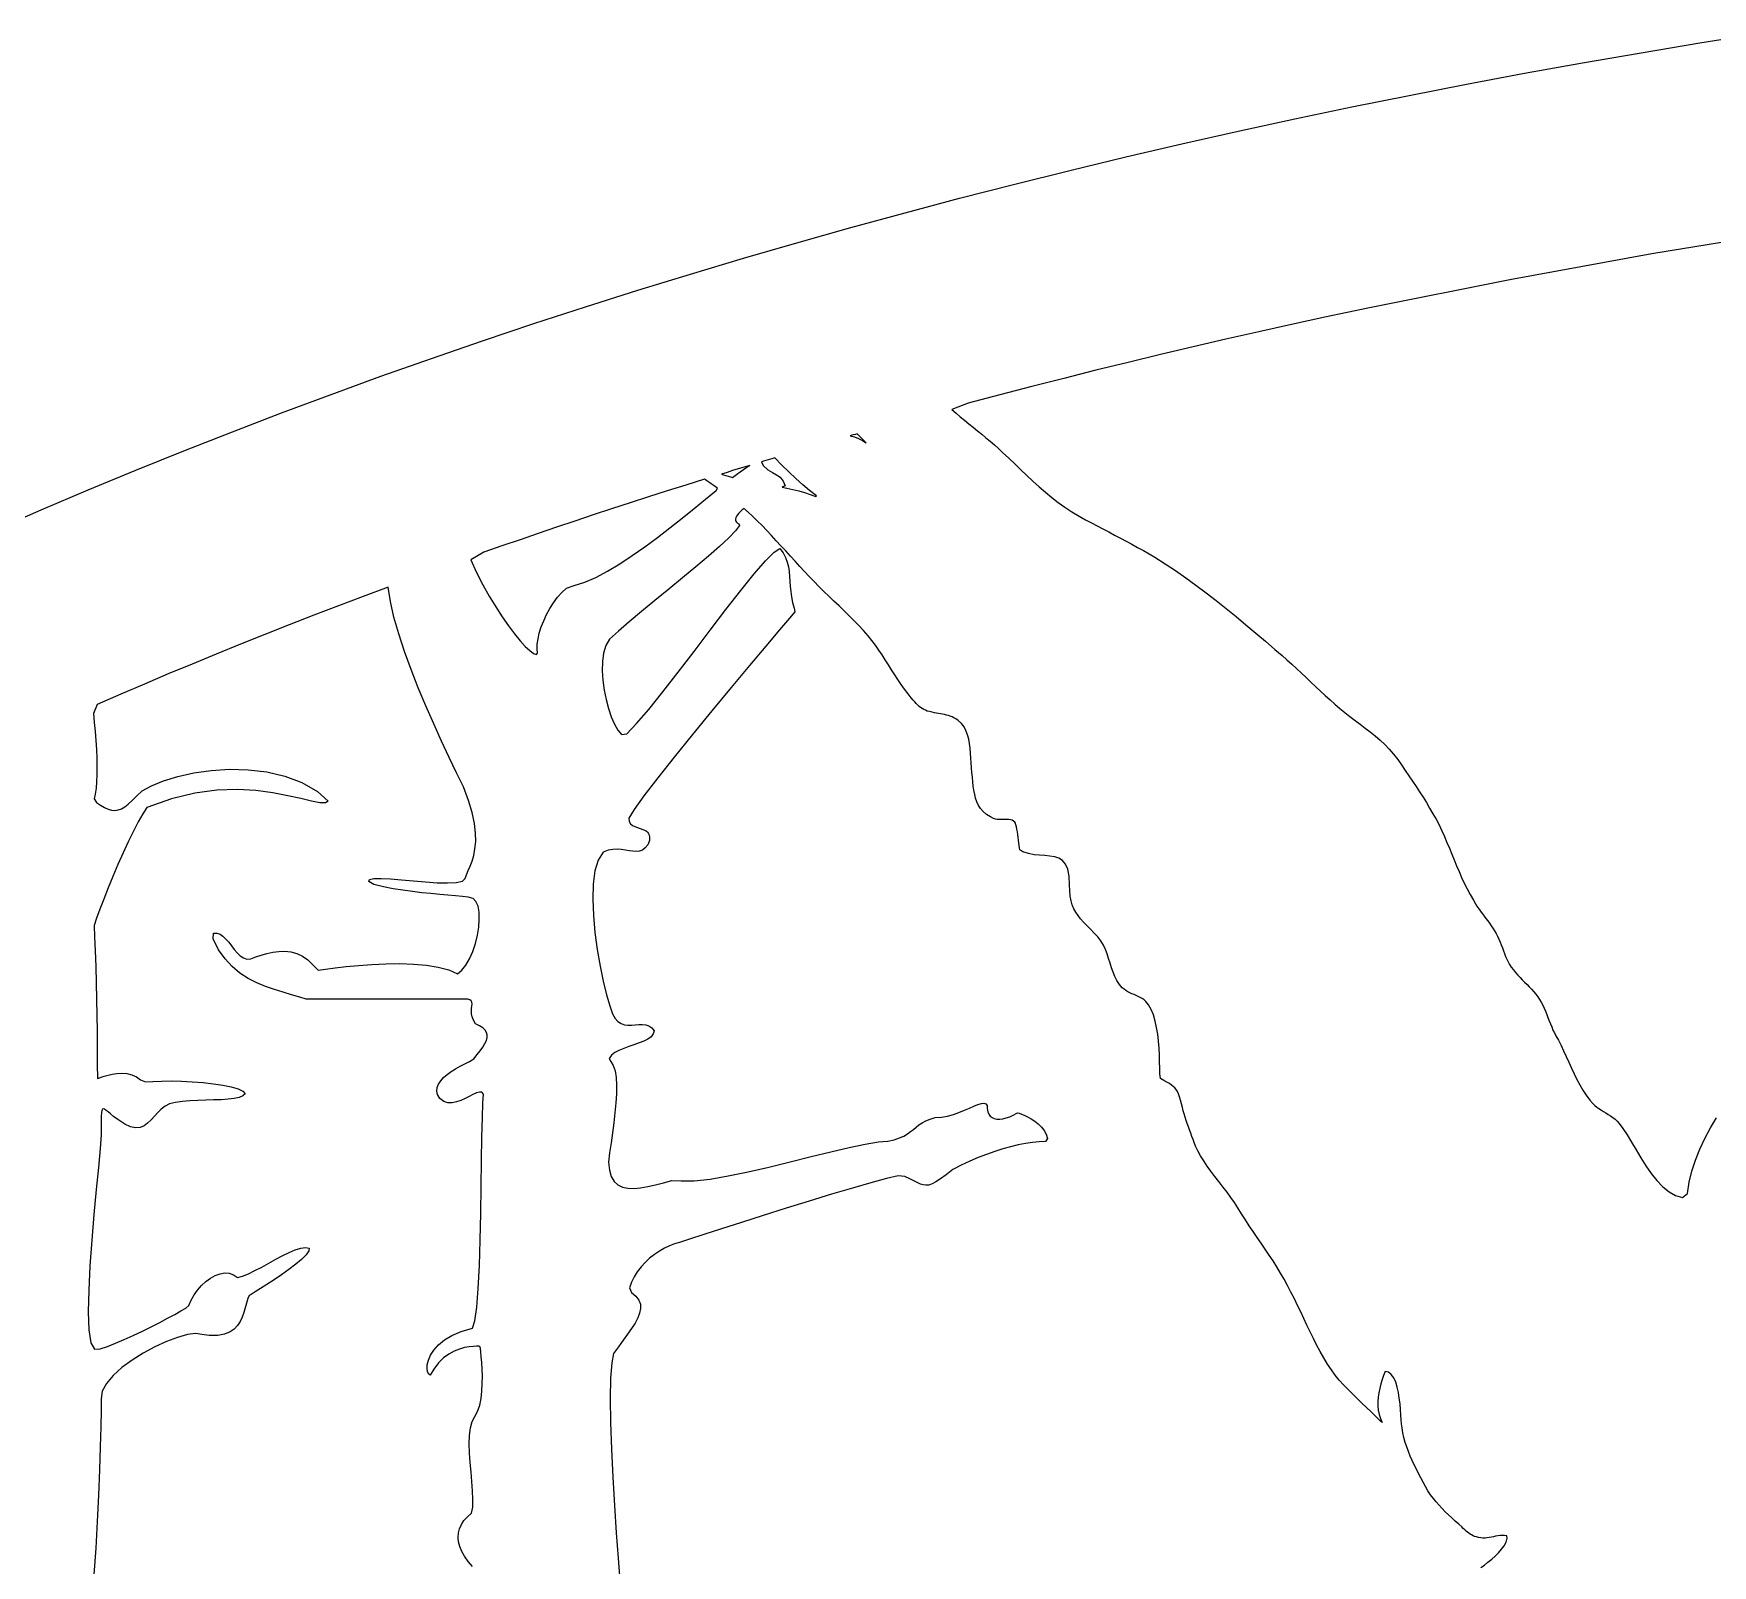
# Model space of a CAD drawing. Extents: x 0.4 to 24.4, y 0.6 to 12.6.
# Drawn here: x 4.534 to 8.713, y 8.482 to 12.296 of the extents above; entities that cross this region are included whole.
import ezdxf

# ---------------------------------------------------------------- set-up
doc = ezdxf.new("R2010")
doc.units = 0
doc.linetypes.add('0', pattern=[0])
doc.layers.add('1', color=7, linetype='0')

msp = doc.modelspace()

# ---------------------------------------------------------------- linework, layer by layer
at = {"layer": '1'}
for points in [[(4.436843, 11.059133), (4.55281, 11.109792), (4.669997, 11.159657), (4.788405, 11.208791), (4.908034, 11.257131), (5.028884, 11.304677), (5.150954, 11.351491), (5.274489, 11.397511), (5.398757, 11.442739), (5.524489, 11.487172), (5.651198, 11.530751), (5.779128, 11.573598), (5.908034, 11.615529), (6.038161, 11.656667), (6.169265, 11.697011), (6.301345, 11.73644), (6.434402, 11.775075), (6.568435, 11.812795), (6.703444, 11.849721), (6.839431, 11.885732), (6.976394, 11.920888), (7.114089, 11.955129), (7.252761, 11.988515), (7.392165, 12.020986), (7.532546, 12.052602), (7.673659, 12.083302), (7.815505, 12.113088), (7.958083, 12.141957), (8.101394, 12.169911), (8.245437, 12.19695), (8.390212, 12.223073), (8.53572, 12.248219), (8.681716, 12.27245), (8.828444, 12.295766)], [(8.919021, 11.805593), (8.562575, 11.747243), (8.209304, 11.683095), (7.85945, 11.613149), (7.748366, 11.589467), (7.665847, 11.571523), (7.583816, 11.553212), (7.502028, 11.534657), (7.42073, 11.515798), (7.339431, 11.496633), (7.25862, 11.477223), (7.178542, 11.457509), (7.098464, 11.437428), (7.018874, 11.417165), (6.939528, 11.396535), (6.860915, 11.3756), (6.8199, 11.359609), (6.830398, 11.350636), (6.840896, 11.341786), (6.851394, 11.333058), (6.862136, 11.324452), (6.872878, 11.315785), (6.883864, 11.307179), (6.894362, 11.298451), (6.90486, 11.289723), (6.915603, 11.280873), (6.926101, 11.27184), (6.93611, 11.262685), (6.946364, 11.253224), (6.961501, 11.238881), (6.976394, 11.224355), (6.99153, 11.209828), (7.006667, 11.195546), (7.021804, 11.181447), (7.037185, 11.167592), (7.05281, 11.154103), (7.068679, 11.141042), (7.084792, 11.12853), (7.101638, 11.116506), (7.118728, 11.105153), (7.13655, 11.094411), (7.152907, 11.085439), (7.167312, 11.077748), (7.181716, 11.070119), (7.19612, 11.062551), (7.210525, 11.054982), (7.225173, 11.047414), (7.239577, 11.039784), (7.254226, 11.032155), (7.268386, 11.024404), (7.282546, 11.016591), (7.296706, 11.008657), (7.31111, 11.0006), (7.325027, 10.992116), (7.350905, 10.975881), (7.376784, 10.958852), (7.402419, 10.941091), (7.427566, 10.922597), (7.452956, 10.903676), (7.477859, 10.884145), (7.502761, 10.864308), (7.527419, 10.844228), (7.551833, 10.823903), (7.576491, 10.803456), (7.600417, 10.78301), (7.624343, 10.762685), (7.641921, 10.747853), (7.654128, 10.73705), (7.666335, 10.726064), (7.678298, 10.715016), (7.690261, 10.703725), (7.702224, 10.692494), (7.713943, 10.681203), (7.725905, 10.669911), (7.737868, 10.658742), (7.749587, 10.647695), (7.761794, 10.63683), (7.773513, 10.626149), (7.78572, 10.615712), (7.798415, 10.605458), (7.81111, 10.595571), (7.823806, 10.585927), (7.836501, 10.576406), (7.849196, 10.566823), (7.861648, 10.557118), (7.873855, 10.547109), (7.886062, 10.536733), (7.897536, 10.525868), (7.908767, 10.514272), (7.919753, 10.501882), (7.930007, 10.488637), (7.939284, 10.474965), (7.948562, 10.461537), (7.957595, 10.44811), (7.966628, 10.434804), (7.975661, 10.421437), (7.98445, 10.408132), (7.992995, 10.394765), (8.00154, 10.381276), (8.009353, 10.367543), (8.017409, 10.353749), (8.025466, 10.339772), (8.03279, 10.325551), (8.039626, 10.310964), (8.046218, 10.296681), (8.052566, 10.282216), (8.058669, 10.267751), (8.064528, 10.253224), (8.070388, 10.238637), (8.076491, 10.224111), (8.082595, 10.209584), (8.088943, 10.195058), (8.095534, 10.180776), (8.102614, 10.166371), (8.109939, 10.15215), (8.118239, 10.138051), (8.123366, 10.129323), (8.127273, 10.123097), (8.131667, 10.116994), (8.135818, 10.110951), (8.140456, 10.104909), (8.144851, 10.098927), (8.149245, 10.092946), (8.153884, 10.086904), (8.158278, 10.080861), (8.162673, 10.074636), (8.166823, 10.068532), (8.17073, 10.062123), (8.174636, 10.055593), (8.178542, 10.04839), (8.18196, 10.041188), (8.18489, 10.033986), (8.187819, 10.026845), (8.190505, 10.019765), (8.192946, 10.012624), (8.195388, 10.005544), (8.198562, 9.998586), (8.201491, 9.991628), (8.204665, 9.984792), (8.208571, 9.978078), (8.212722, 9.971303), (8.217849, 9.964589), (8.22322, 9.958119), (8.228591, 9.951833), (8.23445, 9.94579), (8.240066, 9.93987), (8.245925, 9.934072), (8.251784, 9.928212), (8.2574, 9.922353), (8.263015, 9.916493), (8.26863, 9.910451), (8.273757, 9.904225), (8.27864, 9.897634), (8.283278, 9.890981), (8.287429, 9.884084), (8.291091, 9.876821), (8.294753, 9.869435), (8.297927, 9.861745), (8.301101, 9.853993), (8.30403, 9.846181), (8.307204, 9.838368), (8.310134, 9.830556), (8.313308, 9.822804), (8.316482, 9.815175), (8.320144, 9.807912), (8.323806, 9.80071), (8.329909, 9.789601), (8.336501, 9.776723), (8.342849, 9.763234), (8.349196, 9.749257), (8.355544, 9.734975), (8.362136, 9.720571), (8.368972, 9.706227), (8.375808, 9.692128), (8.383132, 9.678334), (8.3907, 9.66509), (8.399001, 9.652577), (8.40779, 9.64092), (8.415359, 9.632009), (8.420241, 9.62737), (8.425612, 9.623219), (8.430984, 9.619374), (8.436843, 9.615712), (8.442458, 9.612233), (8.448318, 9.608754), (8.454177, 9.605214), (8.459792, 9.601552), (8.465407, 9.597463), (8.471023, 9.59319), (8.47615, 9.588246), (8.481277, 9.582814), (8.490554, 9.57018), (8.501296, 9.554067), (8.512038, 9.536), (8.523513, 9.516713), (8.535476, 9.496755), (8.547927, 9.476979), (8.56111, 9.457936), (8.575027, 9.440419), (8.589675, 9.424916), (8.6053, 9.412221), (8.621657, 9.403005), (8.638991, 9.398122), (8.651198, 9.408315), (8.655593, 9.436269), (8.662429, 9.463979), (8.671218, 9.491384), (8.68196, 9.518483), (8.694655, 9.545156), (8.708327, 9.57134), (8.723464, 9.596852)], [(8.13655, 8.477162), (8.145583, 8.483327), (8.154616, 8.490163), (8.163894, 8.497487), (8.172683, 8.505422), (8.180984, 8.513783), (8.188552, 8.522511), (8.194655, 8.531423), (8.199538, 8.540578), (8.202712, 8.549855), (8.201491, 8.555654), (8.195876, 8.556447), (8.190261, 8.55663), (8.184646, 8.556386), (8.179275, 8.555715), (8.173659, 8.554799), (8.168288, 8.553761), (8.163161, 8.552663), (8.15779, 8.551625), (8.152175, 8.550893), (8.147292, 8.550405), (8.141921, 8.550344), (8.13655, 8.550893), (8.130935, 8.55193), (8.125808, 8.553151), (8.121413, 8.554616), (8.117507, 8.556203), (8.113845, 8.558034), (8.110183, 8.560109), (8.107009, 8.562428), (8.103835, 8.564992), (8.100417, 8.567922), (8.096755, 8.571095), (8.093093, 8.574574), (8.089187, 8.578542), (8.082107, 8.584706), (8.073073, 8.592641), (8.064528, 8.600453), (8.056228, 8.608266), (8.048171, 8.616017), (8.040359, 8.623952), (8.03279, 8.632009), (8.025466, 8.64037), (8.01863, 8.649098), (8.01155, 8.658315), (8.005202, 8.668019), (7.999099, 8.678456), (7.992995, 8.689504), (7.98738, 8.700246), (7.982009, 8.711049), (7.976394, 8.721791), (7.971023, 8.732717), (7.965896, 8.743642), (7.961013, 8.754689), (7.956618, 8.765859), (7.952224, 8.77715), (7.948318, 8.788686), (7.945144, 8.800405), (7.942702, 8.812367), (7.940749, 8.824697), (7.939528, 8.834767), (7.938796, 8.84496), (7.938064, 8.856984), (7.937087, 8.870229), (7.935622, 8.884328), (7.933913, 8.898671), (7.931716, 8.912831), (7.928786, 8.92632), (7.92488, 8.938649), (7.920241, 8.949269), (7.913894, 8.957753), (7.907058, 8.963552), (7.898757, 8.964955), (7.894851, 8.955129), (7.891189, 8.944875), (7.888015, 8.934194), (7.885329, 8.923329), (7.882888, 8.912282), (7.881423, 8.901174), (7.880446, 8.890126), (7.880446, 8.879201), (7.881667, 8.868459), (7.883864, 8.857961), (7.887038, 8.848012), (7.891189, 8.838368), (7.88655, 8.842336), (7.875564, 8.853444), (7.864089, 8.864369), (7.852614, 8.875295), (7.840896, 8.88622), (7.829421, 8.897145), (7.817946, 8.908376), (7.806472, 8.91985), (7.795241, 8.931508), (7.784499, 8.943654), (7.774489, 8.956288), (7.764724, 8.96935), (7.755202, 8.983449), (7.745681, 8.999196), (7.736892, 9.015126), (7.728103, 9.031178), (7.720046, 9.047414), (7.711745, 9.063771), (7.703933, 9.08019), (7.69612, 9.096669), (7.688552, 9.113271), (7.680495, 9.12975), (7.672683, 9.146291), (7.664138, 9.16277), (7.655837, 9.17925), (7.647048, 9.194997), (7.638259, 9.210256), (7.628982, 9.225392), (7.61946, 9.240224), (7.609694, 9.254994), (7.599929, 9.269582), (7.589919, 9.284169), (7.580153, 9.298757), (7.570144, 9.313344), (7.560378, 9.327992), (7.550612, 9.342824), (7.541091, 9.357778), (7.532058, 9.372426), (7.523513, 9.385427), (7.51448, 9.398488), (7.504958, 9.41155), (7.494948, 9.424611), (7.484939, 9.437673), (7.474685, 9.450734), (7.464919, 9.463674), (7.455642, 9.47643), (7.447097, 9.489125), (7.439284, 9.501698), (7.432204, 9.514028), (7.426833, 9.526113), (7.423415, 9.534841), (7.420485, 9.542592), (7.417556, 9.550466), (7.414626, 9.5584), (7.411696, 9.566335), (7.408767, 9.57433), (7.405837, 9.582326), (7.403152, 9.590322), (7.400466, 9.598378), (7.398269, 9.606313), (7.395827, 9.614308), (7.393874, 9.622182), (7.391677, 9.631032), (7.388991, 9.64092), (7.38655, 9.64922), (7.384109, 9.656117), (7.381423, 9.661977), (7.378493, 9.666799), (7.375075, 9.67101), (7.371169, 9.674733), (7.36653, 9.678273), (7.361403, 9.681752), (7.355056, 9.685475), (7.347976, 9.689565), (7.339675, 9.694448), (7.337722, 9.706044), (7.337478, 9.720387), (7.337234, 9.736012), (7.336745, 9.752614), (7.336013, 9.769765), (7.334548, 9.787221), (7.332595, 9.804494), (7.329665, 9.821401), (7.326247, 9.837514), (7.321853, 9.85259), (7.316237, 9.866261), (7.309646, 9.87798), (7.30281, 9.885976), (7.298415, 9.889943), (7.293777, 9.8933), (7.289138, 9.89623), (7.284011, 9.898793), (7.278884, 9.901113), (7.273513, 9.903432), (7.268142, 9.905568), (7.263015, 9.90801), (7.257888, 9.910512), (7.253005, 9.913381), (7.24861, 9.916738), (7.244216, 9.920522), (7.237136, 9.9287), (7.230788, 9.938222), (7.225661, 9.948415), (7.221267, 9.959157), (7.21736, 9.970265), (7.213698, 9.981557), (7.21028, 9.993154), (7.206374, 10.004506), (7.202224, 10.015798), (7.197097, 10.026662), (7.190993, 10.037099), (7.183669, 10.046865), (7.174392, 10.056508), (7.16487, 10.066152), (7.155837, 10.075063), (7.14778, 10.083486), (7.140456, 10.091664), (7.134109, 10.099843), (7.128493, 10.108144), (7.12361, 10.116994), (7.119704, 10.126576), (7.116775, 10.136952), (7.114577, 10.14861), (7.113357, 10.161611), (7.112868, 10.176198), (7.111892, 10.198049), (7.108474, 10.215199), (7.102859, 10.227895), (7.095534, 10.236867), (7.086257, 10.242787), (7.076003, 10.246388), (7.064284, 10.248281), (7.051589, 10.249318), (7.038161, 10.250234), (7.024489, 10.251576), (7.010573, 10.254201), (6.996413, 10.258657), (6.988845, 10.263906), (6.988112, 10.268666), (6.98738, 10.274282), (6.986648, 10.280629), (6.985915, 10.287465), (6.984939, 10.294545), (6.983962, 10.301686), (6.98323, 10.308644), (6.982009, 10.315053), (6.980788, 10.320912), (6.979568, 10.325917), (6.978347, 10.329762), (6.976882, 10.332387), (6.973708, 10.335317), (6.97029, 10.337331), (6.966384, 10.338613), (6.962234, 10.339284), (6.957839, 10.339528), (6.9532, 10.339467), (6.948318, 10.339345), (6.943191, 10.339101), (6.938308, 10.33904), (6.933181, 10.339467), (6.928542, 10.340261), (6.923903, 10.341786), (6.915847, 10.345754), (6.906081, 10.351979), (6.898269, 10.358815), (6.891677, 10.366323), (6.88655, 10.374379), (6.8824, 10.383046), (6.878982, 10.39214), (6.876784, 10.401784), (6.874831, 10.411855), (6.873366, 10.422292), (6.87239, 10.433217), (6.871169, 10.444386), (6.869948, 10.455861), (6.868728, 10.467763), (6.867751, 10.479909), (6.867263, 10.492116), (6.86653, 10.504384), (6.86531, 10.516408), (6.863845, 10.528188), (6.861892, 10.539601), (6.858962, 10.550405), (6.855056, 10.560597), (6.850417, 10.569936), (6.844069, 10.57842), (6.835769, 10.585744), (6.829665, 10.590016), (6.825027, 10.592519), (6.820632, 10.594655), (6.815993, 10.596425), (6.811355, 10.597951), (6.806716, 10.599233), (6.801833, 10.600331), (6.796706, 10.601308), (6.791823, 10.602223), (6.786696, 10.603017), (6.781569, 10.603993), (6.776443, 10.60497), (6.770583, 10.60613), (6.76448, 10.607717), (6.758864, 10.609303), (6.753982, 10.611135), (6.749831, 10.613088), (6.745925, 10.615285), (6.742263, 10.617787), (6.738845, 10.620595), (6.735183, 10.62383), (6.731521, 10.627614), (6.727859, 10.631825), (6.723708, 10.636647), (6.719069, 10.64214), (6.711257, 10.651723), (6.702468, 10.663381), (6.693923, 10.675221), (6.685622, 10.687367), (6.67781, 10.699636), (6.669753, 10.711965), (6.662185, 10.724294), (6.654372, 10.736623), (6.646316, 10.748891), (6.638259, 10.761159), (6.629714, 10.773122), (6.620925, 10.784841), (6.611403, 10.79662), (6.599929, 10.809438), (6.58821, 10.822011), (6.576247, 10.834401), (6.56404, 10.846669), (6.551589, 10.858815), (6.539138, 10.870839), (6.526443, 10.882863), (6.513747, 10.894948), (6.50154, 10.907033), (6.488845, 10.919179), (6.476882, 10.931508), (6.464919, 10.943898), (6.452956, 10.956471), (6.441237, 10.969228), (6.429763, 10.981984), (6.418044, 10.994802), (6.406325, 11.007741), (6.394607, 11.020558), (6.382888, 11.033376), (6.371169, 11.04601), (6.35945, 11.058522), (6.347487, 11.070912), (6.33528, 11.082997), (6.323073, 11.094899), (6.313552, 11.103627), (6.312575, 11.104421), (6.311843, 11.105214), (6.310866, 11.106008), (6.30989, 11.10674), (6.308913, 11.107594), (6.307937, 11.108388), (6.30696, 11.109181), (6.306228, 11.109914), (6.305251, 11.110768), (6.304275, 11.111562), (6.303298, 11.112355), (6.302566, 11.11321), (6.298171, 11.109914), (6.293532, 11.105641), (6.289626, 11.101613), (6.286452, 11.097768), (6.284011, 11.093984), (6.282302, 11.090566), (6.281325, 11.08727), (6.281081, 11.084279), (6.281814, 11.081532), (6.283523, 11.079091), (6.286208, 11.076955), (6.289626, 11.075124), (6.291091, 11.070973), (6.281325, 11.057973), (6.26448, 11.040456), (6.24153, 11.019216), (6.213943, 10.994985), (6.182937, 10.968617), (6.149489, 10.940846), (6.115066, 10.912465), (6.080886, 10.884206), (6.047683, 10.856923), (6.016921, 10.83141), (5.990066, 10.808278), (5.968093, 10.788564), (5.958571, 10.77245), (5.9532, 10.753652), (5.950271, 10.732472), (5.949782, 10.709645), (5.951247, 10.685781), (5.954421, 10.661611), (5.95906, 10.637929), (5.965163, 10.615346), (5.972243, 10.594594), (5.980056, 10.576344), (5.988601, 10.561452), (5.997878, 10.550466), (6.010818, 10.552541), (6.035232, 10.577931), (6.065749, 10.613454), (6.100417, 10.65685), (6.138503, 10.705678), (6.178298, 10.757619), (6.218337, 10.810475), (6.257644, 10.861806), (6.294265, 10.90923), (6.327712, 10.95049), (6.356032, 10.983266), (6.377761, 11.005116), (6.391433, 11.013661), (6.399978, 11.003224), (6.406081, 10.991628), (6.410232, 10.980031), (6.413161, 10.968251), (6.41487, 10.95641), (6.416091, 10.944386), (6.416823, 10.932057), (6.417556, 10.919606), (6.418777, 10.906606), (6.420485, 10.893422), (6.423415, 10.879689), (6.427566, 10.865651), (6.42903, 10.855947), (6.415847, 10.840566), (6.391189, 10.811391), (6.357009, 10.771047), (6.315993, 10.722219), (6.270339, 10.667531), (6.222243, 10.609609), (6.174392, 10.551137), (6.128493, 10.494679), (6.087722, 10.442922), (6.053542, 10.398488), (6.028884, 10.364125), (6.015944, 10.342275), (6.016677, 10.334584), (6.019851, 10.328847), (6.024734, 10.324697), (6.030593, 10.321584), (6.037185, 10.319203), (6.043777, 10.317067), (6.050612, 10.314748), (6.05696, 10.31194), (6.062087, 10.308156), (6.065749, 10.303029), (6.067702, 10.296132), (6.067702, 10.287099), (6.063064, 10.276357), (6.056472, 10.2683), (6.049636, 10.263234), (6.042068, 10.260427), (6.034011, 10.259633), (6.025466, 10.26006), (6.016677, 10.261403), (6.007155, 10.26299), (5.997146, 10.264455), (5.986648, 10.265187), (5.975905, 10.264699), (5.964431, 10.262563), (5.952224, 10.25768), (5.939773, 10.238332), (5.931472, 10.211415), (5.927077, 10.178334), (5.926101, 10.140676), (5.92781, 10.099965), (5.931472, 10.057607), (5.937331, 10.015309), (5.944411, 9.974355), (5.952224, 9.936513), (5.960525, 9.903066), (5.968337, 9.875661), (5.975417, 9.855824), (5.981765, 9.843984), (5.988601, 9.83611), (5.996413, 9.831044), (6.004714, 9.828176), (6.013503, 9.827138), (6.022536, 9.827199), (6.031569, 9.827809), (6.040603, 9.828603), (6.049392, 9.828725), (6.057937, 9.827931), (6.065749, 9.825368), (6.073073, 9.820668), (6.078933, 9.813283), (6.076735, 9.805348), (6.07112, 9.798573), (6.063064, 9.792775), (6.05281, 9.787648), (6.041335, 9.782948), (6.02864, 9.778493), (6.015456, 9.774159), (6.003249, 9.769521), (5.991286, 9.764516), (5.981032, 9.758779), (5.972487, 9.752248), (5.966628, 9.744618), (5.970778, 9.737111), (5.977126, 9.726979), (5.981765, 9.713429), (5.984206, 9.696828), (5.985427, 9.677724), (5.984939, 9.656423), (5.983718, 9.633534), (5.981277, 9.609365), (5.978347, 9.584462), (5.975173, 9.559255), (5.971511, 9.534169), (5.968093, 9.509633), (5.965407, 9.486257), (5.96736, 9.466115), (5.971999, 9.450185), (5.979079, 9.4381), (5.988357, 9.429433), (6.000075, 9.423879), (6.013503, 9.421132), (6.02864, 9.420644), (6.045241, 9.42217), (6.063064, 9.425221), (6.082351, 9.429555), (6.102126, 9.434682), (6.123122, 9.440419), (6.146316, 9.439382), (6.178542, 9.439626), (6.218093, 9.44402), (6.263259, 9.451772), (6.312575, 9.462148), (6.364577, 9.474111), (6.417312, 9.48705), (6.469558, 9.500051), (6.519118, 9.512319), (6.564528, 9.523061), (6.604568, 9.531362), (6.637282, 9.536611), (6.660476, 9.538564), (6.676345, 9.542104), (6.689528, 9.546376), (6.700515, 9.551259), (6.709548, 9.556569), (6.71736, 9.562123), (6.724441, 9.567861), (6.731032, 9.573598), (6.738112, 9.579152), (6.746169, 9.584462), (6.754958, 9.589284), (6.765944, 9.593617), (6.77864, 9.597096), (6.794021, 9.598439), (6.808913, 9.600942), (6.823806, 9.60497), (6.837722, 9.609914), (6.85115, 9.615407), (6.863601, 9.620839), (6.874831, 9.625905), (6.884841, 9.629933), (6.893386, 9.632619), (6.899978, 9.63329), (6.90486, 9.631703), (6.908034, 9.627126), (6.908278, 9.619435), (6.909499, 9.611867), (6.911941, 9.60558), (6.915359, 9.600636), (6.920241, 9.596974), (6.925612, 9.594533), (6.93196, 9.59319), (6.939284, 9.593129), (6.946853, 9.594167), (6.955153, 9.596242), (6.963943, 9.599355), (6.972732, 9.603505), (6.981765, 9.60851), (6.98445, 9.609242), (6.987868, 9.608022), (6.993239, 9.605886), (7.000319, 9.602834), (7.008376, 9.598866), (7.017409, 9.593984), (7.026198, 9.588185), (7.035232, 9.58141), (7.043044, 9.57372), (7.04988, 9.565114), (7.055007, 9.555532), (7.058181, 9.545156), (7.053298, 9.537831), (7.037429, 9.537038), (7.020583, 9.535329), (7.003005, 9.532643), (6.984939, 9.529042), (6.965896, 9.524587), (6.946609, 9.519216), (6.926589, 9.512868), (6.906325, 9.505605), (6.885573, 9.497426), (6.864821, 9.488393), (6.843581, 9.478444), (6.822585, 9.46758), (6.805495, 9.454701), (6.791579, 9.444448), (6.780105, 9.437001), (6.770583, 9.431996), (6.762527, 9.42925), (6.755202, 9.428517), (6.748366, 9.429433), (6.74153, 9.431813), (6.733962, 9.435353), (6.725661, 9.439809), (6.715163, 9.444936), (6.702956, 9.45049), (6.68611, 9.45226), (6.657058, 9.445546), (6.618484, 9.435109), (6.572341, 9.421803), (6.520583, 9.406301), (6.464675, 9.389211), (6.407546, 9.371266), (6.350661, 9.353322), (6.296218, 9.335927), (6.246169, 9.319875), (6.202224, 9.305715), (6.167068, 9.294362), (6.142165, 9.286366), (6.129714, 9.282704), (6.117263, 9.277883), (6.104568, 9.27184), (6.091872, 9.264577), (6.079665, 9.256276), (6.067702, 9.246938), (6.056716, 9.236562), (6.046462, 9.225331), (6.036941, 9.213368), (6.028884, 9.200612), (6.022292, 9.187306), (6.017653, 9.173268), (6.022536, 9.161611), (6.033523, 9.152455), (6.040847, 9.142812), (6.044509, 9.13268), (6.044997, 9.121877), (6.0428, 9.110463), (6.038161, 9.098378), (6.031325, 9.085622), (6.022536, 9.072133), (6.012771, 9.057851), (6.00154, 9.042775), (5.990066, 9.026784), (5.978103, 9.009938), (5.97322, 8.986745), (5.970534, 8.948354), (5.969802, 8.897817), (5.97029, 8.83788), (5.972487, 8.771596), (5.975661, 8.701833), (5.979812, 8.631276), (5.984206, 8.563039), (5.989089, 8.49999), (5.993728, 8.444936)], [(5.626296, 8.479299), (5.615554, 8.492238), (5.606765, 8.504933), (5.599929, 8.517201), (5.595046, 8.529164), (5.591872, 8.540822), (5.590896, 8.552114), (5.591628, 8.563039), (5.594314, 8.57372), (5.598952, 8.583913), (5.6053, 8.593801), (5.613845, 8.603322), (5.623855, 8.612477), (5.627517, 8.627614), (5.627761, 8.646779), (5.626784, 8.668019), (5.625075, 8.690846), (5.623122, 8.714589), (5.620925, 8.738576), (5.619216, 8.762136), (5.618728, 8.78478), (5.619216, 8.805776), (5.621413, 8.824574), (5.625808, 8.840566), (5.632155, 8.852956), (5.63948, 8.865224), (5.644607, 8.880971), (5.648025, 8.898244), (5.649978, 8.916493), (5.650954, 8.93517), (5.651198, 8.953603), (5.65071, 8.971242), (5.649734, 8.987538), (5.648269, 9.001882), (5.647048, 9.013539), (5.646316, 9.022084), (5.645339, 9.026906), (5.645095, 9.027699), (5.642165, 9.027944), (5.63655, 9.028066), (5.628493, 9.027638), (5.618484, 9.026662), (5.606765, 9.024526), (5.594069, 9.020986), (5.58113, 9.015737), (5.567458, 9.008412), (5.554275, 8.998708), (5.541823, 8.986257), (5.530349, 8.970754), (5.52156, 8.956105), (5.517653, 8.958486), (5.514968, 8.963918), (5.513747, 8.971791), (5.514235, 8.981679), (5.516921, 8.993093), (5.522292, 9.005544), (5.530349, 9.018422), (5.541823, 9.031301), (5.556716, 9.043752), (5.575515, 9.055043), (5.598708, 9.064931), (5.626296, 9.072804), (5.6324, 9.090871), (5.637282, 9.124928), (5.641189, 9.171926), (5.643874, 9.228688), (5.646071, 9.291982), (5.647536, 9.358815), (5.648513, 9.425893), (5.649245, 9.490163), (5.649978, 9.548451), (5.651198, 9.597524), (5.652175, 9.634267), (5.653884, 9.655629), (5.650222, 9.660268), (5.643874, 9.660634), (5.636306, 9.658559), (5.627517, 9.654775), (5.618239, 9.649892), (5.60823, 9.644704), (5.597732, 9.639943), (5.586745, 9.636159), (5.576003, 9.634023), (5.565505, 9.634206), (5.555007, 9.637624), (5.545485, 9.644826), (5.539382, 9.654225), (5.537673, 9.663075), (5.538894, 9.671803), (5.542312, 9.680409), (5.547683, 9.688771), (5.554763, 9.696889), (5.563552, 9.704701), (5.573318, 9.711965), (5.58406, 9.718923), (5.595778, 9.72527), (5.607253, 9.731191), (5.61946, 9.736379), (5.629958, 9.74352), (5.638503, 9.753957), (5.645827, 9.763722), (5.652419, 9.772756), (5.657302, 9.78124), (5.661208, 9.789174), (5.663161, 9.796437), (5.663405, 9.80309), (5.661941, 9.809377), (5.658278, 9.815114), (5.652663, 9.820485), (5.644118, 9.825429), (5.634353, 9.8308), (5.629226, 9.839528), (5.626052, 9.847707), (5.624587, 9.855397), (5.624099, 9.862538), (5.624587, 9.869008), (5.625075, 9.874806), (5.625564, 9.879811), (5.625319, 9.884145), (5.62361, 9.887502), (5.620437, 9.889943), (5.61531, 9.891591), (5.607253, 9.892079), (5.599685, 9.892079), (5.578689, 9.892079), (5.547194, 9.892079), (5.507644, 9.892018), (5.462478, 9.892079), (5.414382, 9.892079), (5.366286, 9.892079), (5.320388, 9.892079), (5.279128, 9.89214), (5.245925, 9.892079), (5.222732, 9.892079), (5.212234, 9.892079), (5.196609, 9.897084), (5.176345, 9.903127), (5.155105, 9.90923), (5.133376, 9.915883), (5.111403, 9.923512), (5.089675, 9.932607), (5.068191, 9.943593), (5.047683, 9.956899), (5.02864, 9.97289), (5.010818, 9.992116), (4.994704, 10.015065), (4.980788, 10.042043), (4.981521, 10.055959), (4.990066, 10.056325), (4.998122, 10.0537), (5.005446, 10.048635), (5.012771, 10.041738), (5.019851, 10.033498), (5.026687, 10.024709), (5.033523, 10.015859), (5.040603, 10.007497), (5.048415, 10.000173), (5.056228, 9.994679), (5.064528, 9.991506), (5.074782, 9.992726), (5.087478, 9.997304), (5.100905, 10.00176), (5.115066, 10.005727), (5.12947, 10.00884), (5.144607, 10.010793), (5.159499, 10.011098), (5.174636, 10.009511), (5.189528, 10.005605), (5.203444, 9.999135), (5.217116, 9.989614), (5.2303, 9.976674), (5.242751, 9.964223), (5.260818, 9.966969), (5.284499, 9.970082), (5.312087, 9.973256), (5.343093, 9.976186), (5.376296, 9.978566), (5.41072, 9.980092), (5.445632, 9.980458), (5.479812, 9.979482), (5.512282, 9.976674), (5.541579, 9.971913), (5.567702, 9.964833), (5.588943, 9.955129), (5.600173, 9.963979), (5.610183, 9.976735), (5.61946, 9.992604), (5.627273, 10.010854), (5.633864, 10.030507), (5.638747, 10.050954), (5.642165, 10.071279), (5.64363, 10.090627), (5.642898, 10.108388), (5.6407, 10.123464), (5.635329, 10.135243), (5.628249, 10.142934), (5.616042, 10.145619), (5.601394, 10.147511), (5.584304, 10.149282), (5.565505, 10.15099), (5.544997, 10.152761), (5.523269, 10.154714), (5.500564, 10.157033), (5.477126, 10.159719), (5.4532, 10.163136), (5.42903, 10.166982), (5.40486, 10.171803), (5.381179, 10.17748), (5.368239, 10.184682), (5.370437, 10.189931), (5.381423, 10.192372), (5.399489, 10.192739), (5.422927, 10.191518), (5.450271, 10.189198), (5.479568, 10.186513), (5.509841, 10.183888), (5.538405, 10.181935), (5.564528, 10.181203), (5.586257, 10.182179), (5.601394, 10.185658), (5.608474, 10.192555), (5.611892, 10.201833), (5.616286, 10.211965), (5.620925, 10.223073), (5.625808, 10.235646), (5.629714, 10.249806), (5.632888, 10.266042), (5.634597, 10.284535), (5.634109, 10.30547), (5.631423, 10.329396), (5.626052, 10.356374), (5.617019, 10.386952), (5.604079, 10.420522), (5.587234, 10.455373), (5.568923, 10.493581), (5.54988, 10.534596), (5.530105, 10.577687), (5.510573, 10.622182), (5.49153, 10.667409), (5.473952, 10.712819), (5.457351, 10.75768), (5.442946, 10.801259), (5.430984, 10.842885), (5.422439, 10.88207), (5.416823, 10.918019), (5.354812, 10.894765), (5.293044, 10.871327), (5.231765, 10.847707), (5.170485, 10.823842), (5.109694, 10.799733), (5.049148, 10.775502), (4.988845, 10.751027), (4.92903, 10.726308), (4.86946, 10.701467), (4.810134, 10.67632), (4.751052, 10.65099), (4.692702, 10.625478), (4.682937, 10.603078), (4.685134, 10.580922), (4.687331, 10.5584), (4.688796, 10.535817), (4.690261, 10.513539), (4.691237, 10.491811), (4.691482, 10.470998), (4.691482, 10.451344), (4.690749, 10.433217), (4.689528, 10.416921), (4.687575, 10.402577), (4.685134, 10.390737), (4.690749, 10.381764), (4.701003, 10.374562), (4.710769, 10.368947), (4.719558, 10.364919), (4.728103, 10.362477), (4.736159, 10.361867), (4.744216, 10.362966), (4.752517, 10.365956), (4.760818, 10.370839), (4.769851, 10.377614), (4.779616, 10.386586), (4.790114, 10.39745), (4.80403, 10.41039), (4.827224, 10.423451), (4.857253, 10.435719), (4.892898, 10.446462), (4.932937, 10.455251), (4.976394, 10.461293), (5.021804, 10.464284), (5.068191, 10.463246), (5.114333, 10.457875), (5.159499, 10.447499), (5.201735, 10.431569), (5.240554, 10.409352), (5.267653, 10.385121), (5.260329, 10.380544), (5.246413, 10.380849), (5.225905, 10.384877), (5.199294, 10.391164), (5.167312, 10.398549), (5.129714, 10.405629), (5.087722, 10.411122), (5.040847, 10.413686), (4.990066, 10.412099), (4.935378, 10.404897), (4.877028, 10.39092), (4.815993, 10.368886), (4.805984, 10.353261), (4.794753, 10.333302), (4.782546, 10.309926), (4.769851, 10.283864), (4.756911, 10.255849), (4.743972, 10.226857), (4.731521, 10.197499), (4.719314, 10.168752), (4.708571, 10.141286), (4.69905, 10.116017), (4.690749, 10.093678), (4.68489, 10.075063), (4.685622, 10.04717), (4.687331, 10.012074), (4.688796, 9.973561), (4.690017, 9.933034), (4.690993, 9.891774), (4.691482, 9.851064), (4.692214, 9.812306), (4.692458, 9.776845), (4.692702, 9.746022), (4.692702, 9.721181), (4.692946, 9.703664), (4.692946, 9.694814), (4.693435, 9.694203), (4.696609, 9.695546), (4.702224, 9.697743), (4.709792, 9.700368), (4.719314, 9.703115), (4.729812, 9.705434), (4.74153, 9.707143), (4.753737, 9.707692), (4.765944, 9.706777), (4.778396, 9.703908), (4.790114, 9.698781), (4.800612, 9.69103), (4.812575, 9.685781), (4.830642, 9.687367), (4.852126, 9.688161), (4.876296, 9.688344), (4.902419, 9.687673), (4.92903, 9.68633), (4.955886, 9.684255), (4.981521, 9.681508), (5.005202, 9.677846), (5.025954, 9.673635), (5.043044, 9.66863), (5.055007, 9.662892), (5.060378, 9.656484), (5.055007, 9.651174), (5.04573, 9.647267), (5.033278, 9.644582), (5.018142, 9.642873), (5.000808, 9.641774), (4.982253, 9.641103), (4.962722, 9.640676), (4.942702, 9.640004), (4.923415, 9.639028), (4.904616, 9.637441), (4.887282, 9.634877), (4.87239, 9.631276), (4.861648, 9.625722), (4.851882, 9.618276), (4.843093, 9.609609), (4.834792, 9.600514), (4.826491, 9.591542), (4.817946, 9.583547), (4.809157, 9.577016), (4.799148, 9.572804), (4.787917, 9.571523), (4.775466, 9.573781), (4.760818, 9.580495), (4.743728, 9.592153), (4.73323, 9.600209), (4.725905, 9.60613), (4.719802, 9.611196), (4.714675, 9.615163), (4.710769, 9.617848), (4.707839, 9.618764), (4.705886, 9.617787), (4.704177, 9.614675), (4.7032, 9.608998), (4.702468, 9.600698), (4.702468, 9.589345), (4.702468, 9.574697), (4.70198, 9.554311), (4.699538, 9.519826), (4.695388, 9.473317), (4.690017, 9.417775), (4.684402, 9.356313), (4.67903, 9.292043), (4.674392, 9.228017), (4.671218, 9.167409), (4.670241, 9.11321), (4.67195, 9.068593), (4.676833, 9.03655), (4.685622, 9.020314), (4.699538, 9.021291), (4.718093, 9.027455), (4.738357, 9.035268), (4.759841, 9.044423), (4.782302, 9.054555), (4.805007, 9.065358), (4.82698, 9.076344), (4.84822, 9.087209), (4.867751, 9.097707), (4.885573, 9.107289), (4.90071, 9.115773), (4.912673, 9.12267), (4.920241, 9.129506), (4.926101, 9.14269), (4.933669, 9.155507), (4.942458, 9.167653), (4.952468, 9.178945), (4.96321, 9.188954), (4.974685, 9.197377), (4.986403, 9.203969), (4.998366, 9.208486), (5.010085, 9.210561), (5.021316, 9.209767), (5.032058, 9.206044), (5.041823, 9.198903), (5.054519, 9.202565), (5.069167, 9.208486), (5.085036, 9.216237), (5.101882, 9.225148), (5.11946, 9.234731), (5.136794, 9.244313), (5.154128, 9.253469), (5.170485, 9.261525), (5.185622, 9.267995), (5.199294, 9.272267), (5.210769, 9.273793), (5.219802, 9.272023), (5.219314, 9.265065), (5.212234, 9.255483), (5.201003, 9.244252), (5.186599, 9.231923), (5.169509, 9.219045), (5.151198, 9.206105), (5.132644, 9.193471), (5.114821, 9.181752), (5.098952, 9.171437), (5.08528, 9.163014), (5.075759, 9.157155), (5.070632, 9.154042), (5.067458, 9.147084), (5.06404, 9.135427), (5.060622, 9.123525), (5.057204, 9.111623), (5.053298, 9.100087), (5.048415, 9.089223), (5.042068, 9.079274), (5.033767, 9.070607), (5.023025, 9.063405), (5.009353, 9.058156), (4.992507, 9.054982), (4.971511, 9.054311), (4.952712, 9.057424), (4.937575, 9.059438), (4.917068, 9.056752), (4.892409, 9.049977), (4.864821, 9.039784), (4.836013, 9.02654), (4.80696, 9.010854), (4.779128, 8.993398), (4.753737, 8.974599), (4.731765, 8.955129), (4.715407, 8.935475), (4.705153, 8.91631), (4.702468, 8.897328), (4.702224, 8.868215), (4.701491, 8.827504), (4.700027, 8.777333), (4.698318, 8.719899), (4.695876, 8.657216), (4.692702, 8.591542), (4.688796, 8.524892), (4.684157, 8.459645)]]:
    msp.add_lwpolyline(points, dxfattribs=at)
for points in [[(6.584304, 11.299367), (6.579909, 11.298085), (6.575515, 11.296803), (6.57112, 11.295644), (6.566726, 11.294545), (6.577224, 11.291615), (6.587478, 11.28777), (6.597487, 11.282887), (6.606765, 11.276662), (6.60115, 11.282338), (6.595534, 11.288014), (6.589919, 11.293691)], [(6.316726, 11.220815), (6.302566, 11.216481), (6.288405, 11.212148), (6.274245, 11.207875), (6.260329, 11.203481), (6.246169, 11.199147), (6.251784, 11.197316), (6.2574, 11.195607), (6.262771, 11.193837), (6.26863, 11.192189), (6.274245, 11.190541), (6.284011, 11.197927), (6.293044, 11.204701), (6.301589, 11.210866), (6.309402, 11.216237)], [(6.379714, 11.239797), (6.374099, 11.238027), (6.368239, 11.236318), (6.362868, 11.234609), (6.357009, 11.2329), (6.35115, 11.23113), (6.345778, 11.229421), (6.350417, 11.220204), (6.361892, 11.210073), (6.373122, 11.203237), (6.383376, 11.197621), (6.392409, 11.191091), (6.400222, 11.181508), (6.405105, 11.170094), (6.40364, 11.169423), (6.402419, 11.168813), (6.401198, 11.168324), (6.399978, 11.167714), (6.398757, 11.167165), (6.397536, 11.166615), (6.409255, 11.163991), (6.424148, 11.160695), (6.438796, 11.157033), (6.4532, 11.152944), (6.467605, 11.148244), (6.481521, 11.142995), (6.482741, 11.144582), (6.465896, 11.15801), (6.448806, 11.172536), (6.431472, 11.188039), (6.413894, 11.204457), (6.396804, 11.22173)], [(6.204421, 11.186391), (6.15779, 11.171803), (6.111403, 11.157155), (6.065017, 11.142323), (6.018874, 11.127431), (5.972732, 11.112416), (5.927077, 11.097402), (5.881423, 11.082143), (5.835525, 11.066823), (5.790359, 11.051442), (5.745193, 11.035817), (5.700027, 11.020131), (5.655105, 11.004384), (5.622146, 10.985341), (5.637038, 10.953969), (5.652663, 10.923757), (5.668532, 10.895192), (5.684646, 10.868337), (5.700759, 10.843556), (5.71614, 10.821095), (5.731032, 10.801259), (5.744948, 10.784169), (5.757888, 10.770253), (5.769118, 10.759694), (5.77864, 10.752797), (5.785964, 10.749745), (5.78865, 10.753407), (5.787429, 10.763722), (5.787673, 10.775746), (5.78987, 10.789052), (5.793044, 10.803456), (5.797927, 10.818593), (5.80403, 10.833974), (5.81111, 10.849416), (5.819411, 10.864491), (5.828444, 10.878957), (5.838698, 10.892323), (5.849196, 10.904408), (5.860427, 10.914723), (5.879958, 10.921376), (5.906081, 10.929799), (5.933913, 10.942006), (5.962966, 10.957448), (5.993484, 10.975698), (6.024489, 10.996083), (6.055739, 11.018239), (6.087234, 11.041554), (6.118239, 11.065541), (6.149001, 11.089711), (6.178786, 11.113576), (6.206862, 11.136525), (6.233474, 11.158193), (6.236403, 11.163808), (6.233962, 11.165761), (6.231277, 11.167653), (6.228591, 11.169545), (6.225905, 11.171498), (6.22322, 11.173329), (6.220534, 11.17516), (6.217849, 11.177052), (6.215163, 11.178945), (6.212722, 11.180776), (6.210036, 11.182607), (6.206862, 11.18456)]]:
    msp.add_lwpolyline(points, close=True, dxfattribs=at)

doc.saveas('drawing.dxf')
